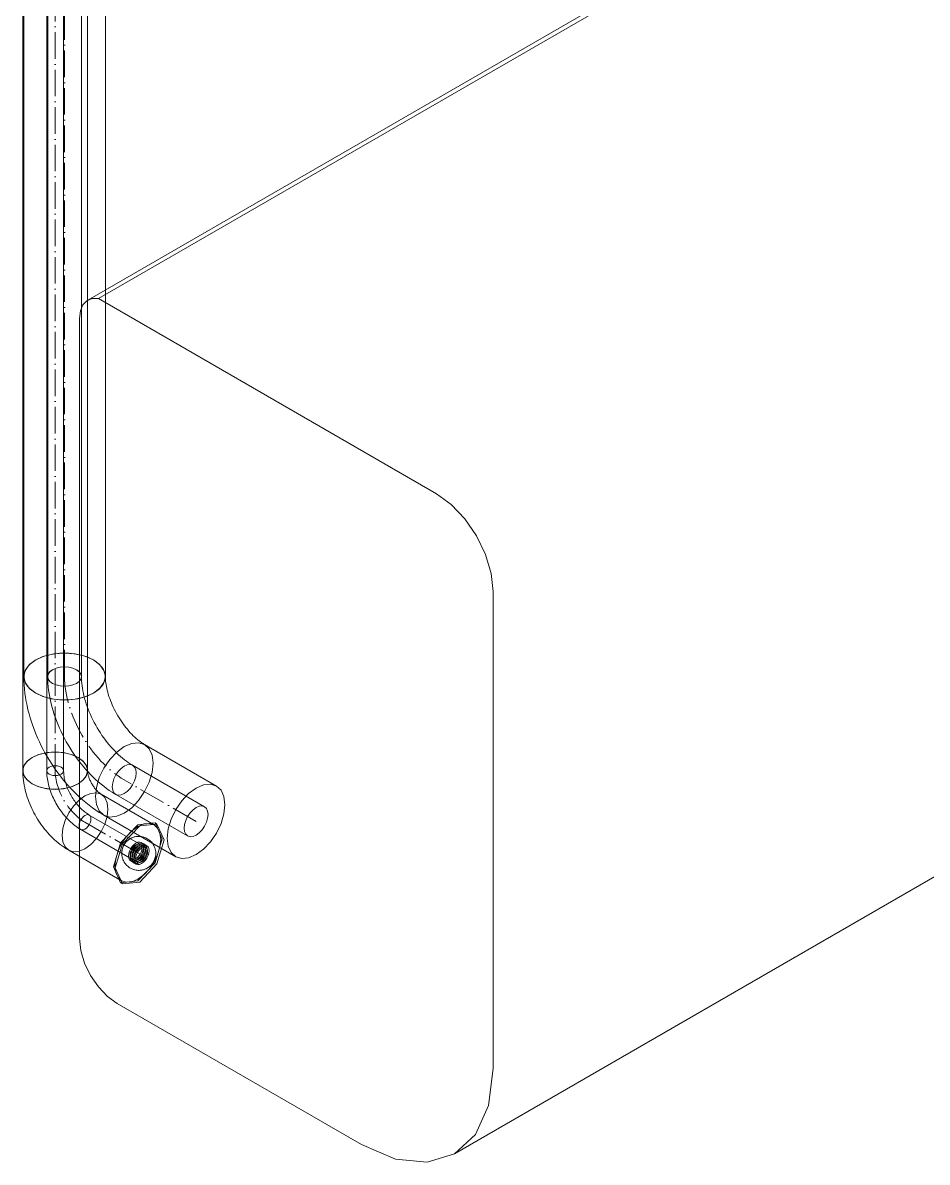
# Model space of a CAD drawing. Header units: millimetres. Extents: x -88595 to 880822, y -1054509 to -148035.
# Drawn here: x 433498.9 to 433839.1, y -308914.9 to -308486 of the extents above; entities that cross this region are included whole.
import ezdxf

# ---------------------------------------------------------------- set-up
doc = ezdxf.new("R2010")
doc.units = ezdxf.units.MM
doc.linetypes.add('$12$ADSK_Осевая', pattern=[14, 10, -2, 0, -2])
doc.linetypes.add('$13$ADSK_Осевая', pattern=[14, 10, -2, 0, -2])
for name, color, linetype, lineweight in [('Изоляция', 7, 'Continuous', 18), ('Оборудование', 7, 'Continuous', 18), ('Трубопровод', 7, 'Continuous', 18), ('Трубопроводы', 7, 'Continuous', 18)]:
    doc.layers.add(name, color=color, linetype=linetype, lineweight=lineweight)

# ---------------------------------------------------------------- blocks, each defined once
blk = doc.blocks.new('$0$ADSK_Настенный внутренний блок кондиционера1 - 1U50PHP1FRA-3259956-В_ОВ3_2')
at = {"layer": 'Оборудование'}
for p, q in [((-18116.9, 10906.68), (-18806.33, 10508.64)), ((-18112.94, 10907.28), (-18802.37, 10509.24)), ((-18668.37, 10187.34), (-17978.95, 10585.38)), ((-18675.09, 10435.75), (-18802.37, 10509.24)), ((-18809.44, 10501.77), (-18809.44, 10268.37)), ((-18653.88, 10219.38), (-18653.88, 10399.01)), ((-18795.3, 10243.88), (-18703.37, 10190.8))]:
    blk.add_line(p, q, dxfattribs=at)
for points in [[(-18802.37, 10509.24, 0), (-18804.7, 10509.24, 0), (-18806.68, 10508.42, 0), (-18808.18, 10506.83, 0), (-18809.12, 10504.57, 0), (-18809.44, 10501.77, 0)], [(-18653.88, 10399.01, 0), (-18654.6, 10405.77, 0), (-18656.72, 10412.9, 0), (-18660.09, 10419.92, 0), (-18664.48, 10426.35, 0), (-18669.6, 10431.75, 0), (-18675.09, 10435.75, 0)], [(-18809.44, 10268.37, 0), (-18808.96, 10263.87, 0), (-18807.55, 10259.11, 0), (-18805.3, 10254.43, 0), (-18802.37, 10250.15, 0), (-18798.96, 10246.55, 0), (-18795.3, 10243.88, 0)], [(-18703.37, 10190.8, 0), (-18690.56, 10185.35, 0), (-18678.63, 10184.17, 0), (-18668.37, 10187.34, 0), (-18660.51, 10194.63, 0), (-18655.56, 10205.56, 0), (-18653.88, 10219.38, 0)]]:
    blk.add_polyline3d(points, dxfattribs=at)
blk = doc.blocks.new('$0$ADSK_МедьПайка_Отвод-гнутая труба - Отвод _гнутая труба_-3260024-В_ОВ3_2')
at = {"layer": 'Трубопроводы', "color": 134, "true_color": 0x00a6a6}
for points in [[(-18810.61, 10364.37, 0), (-18809.6, 10365.13, 0), (-18808.96, 10366.01, 0), (-18808.75, 10366.96, 0), (-18808.96, 10367.91, 0), (-18809.6, 10368.8, 0), (-18810.61, 10369.55, 0), (-18811.92, 10370.14, 0), (-18813.45, 10370.5, 0), (-18815.1, 10370.63, 0), (-18816.74, 10370.5, 0), (-18818.27, 10370.14, 0), (-18819.59, 10369.55, 0)], [(-18819.59, 10369.55, 0), (-18820.6, 10368.8, 0), (-18821.23, 10367.91, 0), (-18821.45, 10366.96, 0), (-18821.23, 10366.01, 0), (-18820.6, 10365.13, 0), (-18819.59, 10364.37, 0), (-18818.27, 10363.79, 0), (-18816.74, 10363.42, 0), (-18815.1, 10363.3, 0), (-18813.45, 10363.42, 0), (-18811.92, 10363.79, 0), (-18810.61, 10364.37, 0)], [(-18821.45, 10366.96, 0), (-18821.43, 10365.7, 0), (-18821.36, 10364.43, 0), (-18821.26, 10363.14, 0), (-18821.11, 10361.85, 0), (-18820.92, 10360.55, 0), (-18820.69, 10359.25, 0), (-18820.43, 10357.94, 0), (-18820.12, 10356.63, 0), (-18819.78, 10355.32, 0), (-18819.4, 10354.01, 0), (-18818.99, 10352.7, 0), (-18818.54, 10351.39, 0), (-18818.05, 10350.08, 0), (-18817.54, 10348.79, 0), (-18816.98, 10347.5, 0), (-18816.4, 10346.22, 0), (-18815.79, 10344.95, 0), (-18815.14, 10343.69, 0), (-18814.46, 10342.44, 0), (-18813.76, 10341.21, 0), (-18813.03, 10340, 0), (-18812.27, 10338.81, 0), (-18811.48, 10337.63, 0), (-18810.67, 10336.48, 0), (-18809.84, 10335.35, 0), (-18808.98, 10334.25, 0), (-18808.1, 10333.17, 0), (-18807.19, 10332.12, 0), (-18806.27, 10331.1, 0), (-18805.33, 10330.1, 0), (-18804.37, 10329.14, 0), (-18803.39, 10328.22, 0), (-18802.39, 10327.32, 0), (-18801.38, 10326.46, 0), (-18800.36, 10325.64, 0), (-18799.32, 10324.86, 0), (-18798.26, 10324.11, 0), (-18797.19, 10323.41, 0), (-18796.11, 10322.75, 0), (-18795.82, 10322.58, 0)], [(-18808.75, 10366.96, 0), (-18808.73, 10366.13, 0), (-18808.69, 10365.27, 0), (-18808.62, 10364.39, 0), (-18808.51, 10363.48, 0), (-18808.38, 10362.55, 0), (-18808.21, 10361.61, 0), (-18808.02, 10360.64, 0), (-18807.79, 10359.67, 0), (-18807.53, 10358.68, 0), (-18807.25, 10357.68, 0), (-18806.93, 10356.68, 0), (-18806.58, 10355.67, 0), (-18806.2, 10354.65, 0), (-18805.8, 10353.64, 0), (-18805.37, 10352.63, 0), (-18804.91, 10351.62, 0), (-18804.42, 10350.61, 0), (-18803.91, 10349.62, 0), (-18803.37, 10348.63, 0), (-18802.82, 10347.66, 0), (-18802.24, 10346.7, 0), (-18801.63, 10345.75, 0), (-18801.01, 10344.82, 0), (-18800.37, 10343.91, 0), (-18799.72, 10343.03, 0), (-18799.04, 10342.16, 0), (-18798.36, 10341.32, 0), (-18797.66, 10340.51, 0), (-18796.95, 10339.72, 0), (-18796.23, 10338.97, 0), (-18795.51, 10338.24, 0), (-18794.78, 10337.55, 0), (-18794.04, 10336.89, 0), (-18793.3, 10336.26, 0), (-18792.57, 10335.67, 0), (-18791.83, 10335.12, 0), (-18791.1, 10334.6, 0), (-18790.38, 10334.13, 0), (-18789.66, 10333.69, 0), (-18789.47, 10333.58, 0)], [(-18792.65, 10333.26, 0), (-18793.81, 10332.41, 0), (-18794.89, 10331.27, 0), (-18795.82, 10329.91, 0), (-18796.54, 10328.42, 0), (-18796.98, 10326.91, 0), (-18797.14, 10325.48, 0), (-18796.98, 10324.23, 0), (-18796.54, 10323.24, 0), (-18795.82, 10322.58, 0), (-18794.89, 10322.29, 0), (-18793.81, 10322.4, 0), (-18792.65, 10322.89, 0)], [(-18792.65, 10322.89, 0), (-18791.48, 10323.74, 0), (-18790.4, 10324.88, 0), (-18789.47, 10326.24, 0), (-18788.76, 10327.73, 0), (-18788.31, 10329.24, 0), (-18788.16, 10330.67, 0), (-18788.31, 10331.92, 0), (-18788.76, 10332.91, 0), (-18789.47, 10333.58, 0), (-18790.4, 10333.86, 0), (-18791.48, 10333.76, 0), (-18792.65, 10333.26, 0)]]:
    blk.add_polyline3d(points, dxfattribs=at)
blk = doc.blocks.new('$0$ADSK_МедьПайка_Отвод-гнутая труба - Отвод _гнутая труба_-94627-В_ОВ3_2')
at = {"layer": 'Трубопроводы', "color": 190, "true_color": 0x8000ff}
for points in [[(-18820.88, 10332.84, 0), (-18821.38, 10332.46, 0), (-18821.7, 10332.02, 0), (-18821.81, 10331.55, 0), (-18821.7, 10331.07, 0), (-18821.38, 10330.63, 0), (-18820.88, 10330.25, 0), (-18820.22, 10329.96, 0), (-18819.45, 10329.78, 0), (-18818.63, 10329.71, 0), (-18817.81, 10329.78, 0), (-18817.05, 10329.96, 0), (-18816.39, 10330.25, 0)], [(-18821.81, 10331.55, 0), (-18821.8, 10330.92, 0), (-18821.76, 10330.28, 0), (-18821.71, 10329.64, 0), (-18821.64, 10328.99, 0), (-18821.54, 10328.34, 0), (-18821.43, 10327.69, 0), (-18821.3, 10327.04, 0), (-18821.15, 10326.38, 0), (-18820.97, 10325.73, 0), (-18820.79, 10325.07, 0), (-18820.58, 10324.41, 0), (-18820.35, 10323.76, 0), (-18820.11, 10323.11, 0), (-18819.85, 10322.46, 0), (-18819.58, 10321.81, 0), (-18819.28, 10321.17, 0), (-18818.98, 10320.54, 0), (-18818.65, 10319.91, 0), (-18818.32, 10319.29, 0), (-18817.96, 10318.67, 0), (-18817.6, 10318.07, 0), (-18817.22, 10317.47, 0), (-18816.83, 10316.88, 0), (-18816.42, 10316.31, 0), (-18816, 10315.74, 0), (-18815.57, 10315.19, 0), (-18815.13, 10314.65, 0), (-18814.68, 10314.13, 0), (-18814.22, 10313.61, 0), (-18813.75, 10313.12, 0), (-18813.27, 10312.64, 0), (-18812.78, 10312.17, 0), (-18812.28, 10311.73, 0), (-18811.78, 10311.3, 0), (-18811.26, 10310.89, 0), (-18810.74, 10310.49, 0), (-18810.21, 10310.12, 0), (-18809.68, 10309.77, 0), (-18809.14, 10309.44, 0), (-18808.99, 10309.35, 0)], [(-18816.39, 10330.25, 0), (-18815.88, 10330.63, 0), (-18815.57, 10331.07, 0), (-18815.46, 10331.55, 0), (-18815.57, 10332.02, 0), (-18815.88, 10332.46, 0), (-18816.39, 10332.84, 0), (-18817.05, 10333.13, 0), (-18817.81, 10333.32, 0), (-18818.63, 10333.38, 0), (-18819.45, 10333.32, 0), (-18820.22, 10333.13, 0), (-18820.88, 10332.84, 0)], [(-18815.46, 10331.55, 0), (-18815.45, 10331.13, 0), (-18815.43, 10330.7, 0), (-18815.39, 10330.26, 0), (-18815.34, 10329.81, 0), (-18815.27, 10329.34, 0), (-18815.19, 10328.87, 0), (-18815.09, 10328.39, 0), (-18814.98, 10327.9, 0), (-18814.85, 10327.41, 0), (-18814.71, 10326.91, 0), (-18814.55, 10326.4, 0), (-18814.37, 10325.9, 0), (-18814.19, 10325.39, 0), (-18813.98, 10324.88, 0), (-18813.77, 10324.38, 0), (-18813.54, 10323.87, 0), (-18813.29, 10323.37, 0), (-18813.04, 10322.87, 0), (-18812.77, 10322.38, 0), (-18812.49, 10321.89, 0), (-18812.2, 10321.41, 0), (-18811.9, 10320.94, 0), (-18811.59, 10320.48, 0), (-18811.27, 10320.02, 0), (-18810.94, 10319.58, 0), (-18810.61, 10319.15, 0), (-18810.26, 10318.73, 0), (-18809.91, 10318.32, 0), (-18809.56, 10317.93, 0), (-18809.2, 10317.55, 0), (-18808.84, 10317.19, 0), (-18808.47, 10316.84, 0), (-18808.1, 10316.51, 0), (-18807.74, 10316.2, 0), (-18807.37, 10315.9, 0), (-18807, 10315.63, 0), (-18806.64, 10315.37, 0), (-18806.27, 10315.13, 0), (-18805.92, 10314.91, 0), (-18805.82, 10314.85, 0)], [(-18807.41, 10314.7, 0), (-18807.99, 10314.27, 0), (-18808.53, 10313.7, 0), (-18808.99, 10313.02, 0), (-18809.35, 10312.28, 0), (-18809.58, 10311.52, 0), (-18809.65, 10310.81, 0), (-18809.58, 10310.18, 0), (-18809.35, 10309.69, 0), (-18808.99, 10309.35, 0), (-18808.53, 10309.21, 0), (-18807.99, 10309.26, 0), (-18807.41, 10309.51, 0)], [(-18807.41, 10309.51, 0), (-18806.83, 10309.94, 0), (-18806.28, 10310.51, 0), (-18805.82, 10311.19, 0), (-18805.46, 10311.93, 0), (-18805.24, 10312.69, 0), (-18805.16, 10313.4, 0), (-18805.24, 10314.03, 0), (-18805.46, 10314.52, 0), (-18805.82, 10314.85, 0), (-18806.28, 10315, 0), (-18806.83, 10314.94, 0), (-18807.41, 10314.7, 0)]]:
    blk.add_polyline3d(points, dxfattribs=at)
blk = doc.blocks.new('$0$ADSK_МедьПайка_Муфта редукционная - Муфта редукционная медная под пайку-3259995-В_ОВ3_2')
at = {"layer": 'Трубопроводы', "color": 190, "true_color": 0x8000ff}
for p, q in [((-18785.93, 10303.37), (-18786.64, 10303.78)), ((-18785.53, 10304.06), (-18786.24, 10304.47)), ((-18784.85, 10303.7), (-18785.57, 10304.08)), ((-18784.51, 10302.58), (-18785.21, 10302.99)), ((-18784.11, 10303.27), (-18784.81, 10303.68)), ((-18790.21, 10297.59), (-18789.51, 10297.18)), ((-18789.81, 10298.28), (-18789.11, 10297.87)), ((-18789.54, 10297.2), (-18788.85, 10296.77)), ((-18788.81, 10296.75), (-18788.11, 10296.34)), ((-18788.41, 10297.44), (-18787.71, 10297.03)), ((-18786.81, 10300.21), (-18787.52, 10300.62))]:
    blk.add_line(p, q, dxfattribs=at)
for points in [[(-18780.77, 10300.42, 0), (-18780.77, 10300.64, 0), (-18780.78, 10300.88, 0), (-18780.81, 10301.12, 0), (-18780.84, 10301.38, 0), (-18780.89, 10301.65, 0), (-18780.95, 10301.92, 0), (-18781.02, 10302.21, 0), (-18781.11, 10302.5, 0), (-18781.23, 10302.8, 0), (-18781.36, 10303.11, 0), (-18781.52, 10303.43, 0), (-18781.7, 10303.75, 0), (-18781.91, 10304.07, 0), (-18782.15, 10304.39, 0), (-18782.41, 10304.7, 0), (-18782.7, 10305, 0), (-18783.02, 10305.29, 0), (-18783.36, 10305.56, 0), (-18783.73, 10305.81, 0), (-18784.11, 10306.04, 0), (-18784.5, 10306.24, 0), (-18784.91, 10306.41, 0), (-18785.32, 10306.54, 0), (-18785.73, 10306.65, 0), (-18786.13, 10306.73, 0), (-18786.53, 10306.79, 0), (-18786.91, 10306.81, 0), (-18787.28, 10306.82, 0), (-18787.64, 10306.8, 0), (-18787.98, 10306.77, 0), (-18788.31, 10306.72, 0), (-18788.61, 10306.65, 0), (-18788.9, 10306.58, 0), (-18789.17, 10306.5, 0), (-18789.43, 10306.4, 0), (-18789.67, 10306.31, 0), (-18789.9, 10306.21, 0), (-18790.11, 10306.1, 0), (-18790.31, 10305.99, 0), (-18790.5, 10305.88, 0), (-18790.68, 10305.77, 0), (-18790.85, 10305.65, 0), (-18791.01, 10305.54, 0), (-18791.16, 10305.42, 0), (-18791.3, 10305.3, 0), (-18791.44, 10305.18, 0), (-18791.57, 10305.07, 0), (-18791.69, 10304.95, 0), (-18791.8, 10304.83, 0), (-18791.91, 10304.71, 0), (-18792.02, 10304.59, 0), (-18792.12, 10304.47, 0), (-18792.22, 10304.35, 0), (-18792.31, 10304.23, 0), (-18792.4, 10304.11, 0), (-18792.48, 10303.98, 0), (-18792.56, 10303.86, 0), (-18792.64, 10303.73, 0), (-18792.72, 10303.61, 0), (-18792.79, 10303.48, 0), (-18792.86, 10303.35, 0), (-18792.92, 10303.21, 0), (-18792.99, 10303.08, 0), (-18793.05, 10302.94, 0), (-18793.11, 10302.8, 0), (-18793.16, 10302.65, 0), (-18793.22, 10302.51, 0), (-18793.27, 10302.35, 0), (-18793.31, 10302.2, 0), (-18793.36, 10302.04, 0), (-18793.4, 10301.87, 0), (-18793.44, 10301.7, 0), (-18793.47, 10301.52, 0), (-18793.5, 10301.34, 0), (-18793.52, 10301.15, 0), (-18793.54, 10300.95, 0), (-18793.56, 10300.75, 0), (-18793.57, 10300.54, 0), (-18793.57, 10300.42, 0)], [(-18791.04, 10299.41, 0), (-18790.94, 10300.3, 0), (-18790.66, 10301.25, 0), (-18790.21, 10302.18, 0), (-18789.63, 10303.03, 0), (-18788.95, 10303.75, 0), (-18788.23, 10304.28, 0), (-18787.5, 10304.59, 0), (-18786.82, 10304.65, 0), (-18786.24, 10304.47, 0), (-18785.79, 10304.06, 0), (-18785.51, 10303.44, 0), (-18785.42, 10302.65, 0)], [(-18785.42, 10302.65, 0), (-18785.51, 10301.76, 0), (-18785.79, 10300.81, 0), (-18786.24, 10299.88, 0), (-18786.82, 10299.03, 0), (-18787.5, 10298.32, 0), (-18788.23, 10297.78, 0), (-18788.95, 10297.48, 0), (-18789.63, 10297.41, 0), (-18790.21, 10297.59, 0), (-18790.66, 10298, 0), (-18790.94, 10298.62, 0), (-18791.04, 10299.41, 0)], [(-18785.98, 10302.33, 0), (-18786.06, 10302.95, 0), (-18786.28, 10303.45, 0), (-18786.64, 10303.78, 0), (-18787.1, 10303.92, 0), (-18787.65, 10303.87, 0), (-18788.23, 10303.62, 0), (-18788.81, 10303.2, 0), (-18789.35, 10302.63, 0), (-18789.81, 10301.95, 0), (-18790.17, 10301.2, 0), (-18790.4, 10300.45, 0), (-18790.47, 10299.73, 0)], [(-18790.47, 10299.73, 0), (-18790.4, 10299.11, 0), (-18790.17, 10298.61, 0), (-18789.81, 10298.28, 0), (-18789.35, 10298.14, 0), (-18788.81, 10298.19, 0), (-18788.23, 10298.44, 0), (-18787.65, 10298.86, 0), (-18787.1, 10299.43, 0), (-18786.64, 10300.11, 0), (-18786.28, 10300.86, 0), (-18786.06, 10301.61, 0), (-18785.98, 10302.33, 0)], [(-18790.33, 10299, 0), (-18790.23, 10299.89, 0), (-18789.95, 10300.84, 0), (-18789.51, 10301.77, 0), (-18788.93, 10302.62, 0), (-18788.25, 10303.34, 0), (-18787.52, 10303.87, 0), (-18786.79, 10304.18, 0), (-18786.11, 10304.24, 0), (-18785.53, 10304.06, 0), (-18785.09, 10303.65, 0), (-18784.8, 10303.03, 0), (-18784.71, 10302.25, 0)], [(-18784.71, 10302.25, 0), (-18784.8, 10303.03, 0), (-18785.09, 10303.65, 0), (-18785.53, 10304.06, 0), (-18786.11, 10304.24, 0), (-18786.79, 10304.18, 0), (-18787.52, 10303.87, 0), (-18788.25, 10303.34, 0), (-18788.93, 10302.62, 0), (-18789.51, 10301.77, 0), (-18789.95, 10300.84, 0), (-18790.23, 10299.89, 0), (-18790.33, 10299, 0)], [(-18784.71, 10302.25, 0), (-18784.8, 10301.35, 0), (-18785.09, 10300.4, 0), (-18785.53, 10299.47, 0), (-18786.11, 10298.62, 0), (-18786.79, 10297.91, 0), (-18787.52, 10297.38, 0), (-18788.25, 10297.07, 0), (-18788.93, 10297, 0), (-18789.51, 10297.18, 0), (-18789.95, 10297.59, 0), (-18790.23, 10298.21, 0), (-18790.33, 10299, 0)], [(-18790.33, 10299, 0), (-18790.23, 10298.21, 0), (-18789.95, 10297.59, 0), (-18789.51, 10297.18, 0), (-18788.93, 10297, 0), (-18788.25, 10297.07, 0), (-18787.52, 10297.38, 0), (-18786.79, 10297.91, 0), (-18786.11, 10298.62, 0), (-18785.53, 10299.47, 0), (-18785.09, 10300.4, 0), (-18784.8, 10301.35, 0), (-18784.71, 10302.25, 0)], [(-18789.77, 10299.33, 0), (-18789.69, 10300.04, 0), (-18789.46, 10300.8, 0), (-18789.11, 10301.54, 0), (-18788.64, 10302.22, 0), (-18788.1, 10302.79, 0), (-18787.52, 10303.21, 0), (-18786.94, 10303.46, 0), (-18786.4, 10303.52, 0), (-18785.93, 10303.37, 0), (-18785.58, 10303.04, 0), (-18785.35, 10302.55, 0), (-18785.27, 10301.92, 0)], [(-18785.27, 10301.92, 0), (-18785.35, 10301.2, 0), (-18785.58, 10300.45, 0), (-18785.93, 10299.71, 0), (-18786.4, 10299.03, 0), (-18786.94, 10298.45, 0), (-18787.52, 10298.03, 0), (-18788.1, 10297.78, 0), (-18788.64, 10297.73, 0), (-18789.11, 10297.87, 0), (-18789.46, 10298.2, 0), (-18789.69, 10298.7, 0), (-18789.77, 10299.33, 0)], [(-18783.98, 10301.85, 0), (-18784.08, 10302.64, 0), (-18784.36, 10303.26, 0), (-18784.81, 10303.68, 0), (-18785.4, 10303.86, 0), (-18786.08, 10303.79, 0), (-18786.81, 10303.48, 0), (-18787.54, 10302.95, 0), (-18788.23, 10302.23, 0), (-18788.81, 10301.37, 0), (-18789.26, 10300.43, 0), (-18789.54, 10299.48, 0), (-18789.64, 10298.58, 0)], [(-18789.64, 10298.58, 0), (-18789.54, 10299.48, 0), (-18789.26, 10300.43, 0), (-18788.81, 10301.37, 0), (-18788.23, 10302.23, 0), (-18787.54, 10302.95, 0), (-18786.81, 10303.48, 0), (-18786.08, 10303.79, 0), (-18785.4, 10303.86, 0), (-18784.81, 10303.68, 0), (-18784.36, 10303.26, 0), (-18784.08, 10302.64, 0), (-18783.98, 10301.85, 0)], [(-18789.64, 10298.58, 0), (-18789.54, 10297.79, 0), (-18789.26, 10297.17, 0), (-18788.81, 10296.75, 0), (-18788.23, 10296.57, 0), (-18787.54, 10296.64, 0), (-18786.81, 10296.95, 0), (-18786.08, 10297.48, 0), (-18785.4, 10298.2, 0), (-18784.81, 10299.06, 0), (-18784.36, 10300, 0), (-18784.08, 10300.95, 0), (-18783.98, 10301.85, 0)], [(-18783.98, 10301.85, 0), (-18784.08, 10300.95, 0), (-18784.36, 10300, 0), (-18784.81, 10299.06, 0), (-18785.4, 10298.2, 0), (-18786.08, 10297.48, 0), (-18786.81, 10296.95, 0), (-18787.54, 10296.64, 0), (-18788.23, 10296.57, 0), (-18788.81, 10296.75, 0), (-18789.26, 10297.17, 0), (-18789.54, 10297.79, 0), (-18789.64, 10298.58, 0)], [(-18784.55, 10301.52, 0), (-18784.63, 10302.15, 0), (-18784.85, 10302.65, 0), (-18785.21, 10302.99, 0), (-18785.68, 10303.13, 0), (-18786.23, 10303.08, 0), (-18786.81, 10302.83, 0), (-18787.4, 10302.4, 0), (-18787.94, 10301.82, 0), (-18788.41, 10301.14, 0), (-18788.77, 10300.39, 0), (-18789, 10299.63, 0), (-18789.08, 10298.91, 0)], [(-18789.08, 10298.91, 0), (-18789, 10298.28, 0), (-18788.77, 10297.78, 0), (-18788.41, 10297.44, 0), (-18787.94, 10297.3, 0), (-18787.4, 10297.35, 0), (-18786.81, 10297.6, 0), (-18786.23, 10298.03, 0), (-18785.68, 10298.6, 0), (-18785.21, 10299.29, 0), (-18784.85, 10300.04, 0), (-18784.63, 10300.8, 0), (-18784.55, 10301.52, 0)], [(-18783.28, 10301.44, 0), (-18783.37, 10302.23, 0), (-18783.66, 10302.85, 0), (-18784.11, 10303.27, 0), (-18784.69, 10303.45, 0), (-18785.37, 10303.38, 0), (-18786.11, 10303.07, 0), (-18786.84, 10302.54, 0), (-18787.52, 10301.82, 0), (-18788.11, 10300.96, 0), (-18788.56, 10300.02, 0), (-18788.84, 10299.07, 0), (-18788.93, 10298.17, 0)], [(-18788.93, 10298.17, 0), (-18788.84, 10297.38, 0), (-18788.56, 10296.76, 0), (-18788.11, 10296.34, 0), (-18787.52, 10296.16, 0), (-18786.84, 10296.23, 0), (-18786.11, 10296.54, 0), (-18785.37, 10297.07, 0), (-18784.69, 10297.79, 0), (-18784.11, 10298.65, 0), (-18783.66, 10299.59, 0), (-18783.37, 10300.54, 0), (-18783.28, 10301.44, 0)], [(-18788.37, 10298.5, 0), (-18788.29, 10299.22, 0), (-18788.07, 10299.98, 0), (-18787.71, 10300.73, 0), (-18787.24, 10301.42, 0), (-18786.69, 10301.99, 0), (-18786.11, 10302.42, 0), (-18785.52, 10302.67, 0), (-18784.97, 10302.72, 0), (-18784.51, 10302.58, 0), (-18784.15, 10302.24, 0), (-18783.92, 10301.74, 0), (-18783.84, 10301.11, 0)], [(-18783.84, 10301.11, 0), (-18783.92, 10300.39, 0), (-18784.15, 10299.63, 0), (-18784.51, 10298.88, 0), (-18784.97, 10298.2, 0), (-18785.52, 10297.62, 0), (-18786.11, 10297.19, 0), (-18786.69, 10296.94, 0), (-18787.24, 10296.89, 0), (-18787.71, 10297.03, 0), (-18788.07, 10297.37, 0), (-18788.29, 10297.87, 0), (-18788.37, 10298.5, 0)], [(-18793.57, 10300.42, 0), (-18793.56, 10300.19, 0), (-18793.55, 10299.96, 0), (-18793.53, 10299.71, 0), (-18793.49, 10299.46, 0), (-18793.45, 10299.19, 0), (-18793.39, 10298.92, 0), (-18793.31, 10298.63, 0), (-18793.22, 10298.34, 0), (-18793.11, 10298.03, 0), (-18792.97, 10297.72, 0), (-18792.81, 10297.41, 0), (-18792.63, 10297.09, 0), (-18792.42, 10296.77, 0), (-18792.19, 10296.45, 0), (-18791.92, 10296.14, 0), (-18791.63, 10295.83, 0), (-18791.31, 10295.54, 0), (-18790.97, 10295.27, 0), (-18790.61, 10295.02, 0), (-18790.23, 10294.8, 0), (-18789.83, 10294.6, 0), (-18789.43, 10294.43, 0), (-18789.02, 10294.29, 0), (-18788.61, 10294.18, 0), (-18788.2, 10294.1, 0), (-18787.81, 10294.05, 0), (-18787.42, 10294.02, 0), (-18787.05, 10294.02, 0), (-18786.69, 10294.04, 0), (-18786.35, 10294.07, 0), (-18786.03, 10294.12, 0), (-18785.72, 10294.18, 0), (-18785.43, 10294.26, 0), (-18785.16, 10294.34, 0), (-18784.9, 10294.43, 0), (-18784.66, 10294.53, 0), (-18784.43, 10294.63, 0), (-18784.22, 10294.74, 0), (-18784.02, 10294.85, 0), (-18783.83, 10294.96, 0), (-18783.65, 10295.07, 0), (-18783.48, 10295.18, 0), (-18783.32, 10295.3, 0), (-18783.17, 10295.42, 0), (-18783.03, 10295.53, 0), (-18782.9, 10295.65, 0), (-18782.77, 10295.77, 0), (-18782.65, 10295.89, 0), (-18782.53, 10296.01, 0), (-18782.42, 10296.13, 0), (-18782.31, 10296.24, 0), (-18782.21, 10296.37, 0), (-18782.12, 10296.49, 0), (-18782.02, 10296.61, 0), (-18781.94, 10296.73, 0), (-18781.85, 10296.85, 0), (-18781.77, 10296.98, 0), (-18781.69, 10297.1, 0), (-18781.62, 10297.23, 0), (-18781.54, 10297.36, 0), (-18781.48, 10297.49, 0), (-18781.41, 10297.62, 0), (-18781.34, 10297.76, 0), (-18781.28, 10297.9, 0), (-18781.23, 10298.04, 0), (-18781.17, 10298.18, 0), (-18781.12, 10298.33, 0), (-18781.07, 10298.48, 0), (-18781.02, 10298.64, 0), (-18780.97, 10298.8, 0), (-18780.93, 10298.96, 0), (-18780.9, 10299.14, 0), (-18780.86, 10299.31, 0), (-18780.83, 10299.5, 0), (-18780.81, 10299.69, 0), (-18780.79, 10299.88, 0), (-18780.77, 10300.09, 0), (-18780.77, 10300.3, 0), (-18780.77, 10300.42, 0)]]:
    blk.add_polyline3d(points, dxfattribs=at)

msp = doc.modelspace()

# ---------------------------------------------------------------- linework, layer by layer
at = {"layer": 'Изоляция', "color": 134, "true_color": 0x00a6a6}
for p, q in [((433499.21, -308247.48), (433499.21, -308732.07)), ((433529.91, -308732.07), (433529.91, -308247.48)), ((433571.73, -308773.28), (433544.69, -308757.66)), ((433529.34, -308784.25), (433556.38, -308799.87))]:
    msp.add_line(p, q, dxfattribs=at)
at = {"layer": 'Изоляция', "color": 190, "true_color": 0x8000ff}
for p, q in [((433498.85, -308256.97), (433498.85, -308767.49)), ((433523.2, -308767.49), (433523.2, -308256.97)), ((433548.23, -308787.87), (433528.34, -308776.39)), ((433549.33, -308787.58), (433548.63, -308787.17)), ((433516.16, -308797.47), (433536.05, -308808.95)), ((433535.65, -308809.65), (433536.36, -308810.06))]:
    msp.add_line(p, q, dxfattribs=at)
at = {"layer": 'Изоляция', "color": 134, "true_color": 0x00a6a6}
for points in [[(433503.71, -308725.8, 0), (433506.89, -308724.4, 0), (433510.59, -308723.51, 0), (433514.56, -308723.21, 0), (433518.53, -308723.51, 0), (433522.24, -308724.4, 0), (433525.42, -308725.8, 0)], [(433525.42, -308725.8, 0), (433522.73, -308724.57, 0), (433519.63, -308723.71, 0), (433516.28, -308723.26, 0), (433512.84, -308723.26, 0), (433509.49, -308723.71, 0), (433506.39, -308724.57, 0), (433503.71, -308725.8, 0)], [(433503.71, -308738.34, 0), (433501.27, -308736.5, 0), (433499.73, -308734.36, 0), (433499.21, -308732.07, 0), (433499.73, -308729.78, 0), (433501.27, -308727.64, 0), (433503.71, -308725.8, 0)], [(433503.71, -308725.8, 0), (433501.56, -308727.36, 0), (433500.07, -308729.15, 0), (433499.31, -308731.08, 0), (433499.31, -308733.06, 0), (433500.07, -308735, 0), (433501.57, -308736.79, 0), (433503.71, -308738.34, 0)], [(433525.42, -308725.8, 0), (433527.86, -308727.64, 0), (433529.39, -308729.78, 0), (433529.91, -308732.07, 0), (433529.39, -308734.36, 0), (433527.86, -308736.5, 0), (433525.42, -308738.34, 0)], [(433525.42, -308738.34, 0), (433527.56, -308736.78, 0), (433529.05, -308735, 0), (433529.82, -308733.06, 0), (433529.82, -308731.08, 0), (433529.05, -308729.14, 0), (433527.56, -308727.35, 0), (433525.42, -308725.8, 0)], [(433499.21, -308732.07, 0), (433499.24, -308733.64, 0), (433499.32, -308735.21, 0), (433499.45, -308736.77, 0), (433499.63, -308738.33, 0), (433499.85, -308739.9, 0), (433500.12, -308741.45, 0), (433500.44, -308743.01, 0), (433500.8, -308744.55, 0), (433501.2, -308746.09, 0), (433501.64, -308747.63, 0), (433502.12, -308749.16, 0), (433502.65, -308750.68, 0), (433503.21, -308752.19, 0), (433503.81, -308753.68, 0), (433504.44, -308755.17, 0), (433505.11, -308756.65, 0), (433505.82, -308758.1, 0), (433506.56, -308759.55, 0), (433507.33, -308760.98, 0), (433508.14, -308762.39, 0), (433508.98, -308763.78, 0), (433509.85, -308765.14, 0), (433510.76, -308766.49, 0), (433511.69, -308767.82, 0), (433512.65, -308769.12, 0), (433513.64, -308770.39, 0), (433514.66, -308771.64, 0), (433515.71, -308772.86, 0), (433516.78, -308774.05, 0), (433517.88, -308775.21, 0), (433519.01, -308776.34, 0), (433520.16, -308777.43, 0), (433521.34, -308778.49, 0), (433522.55, -308779.51, 0), (433523.78, -308780.5, 0), (433525.04, -308781.45, 0), (433526.32, -308782.35, 0), (433527.63, -308783.22, 0), (433528.97, -308784.04, 0), (433529.34, -308784.25, 0)], [(433529.91, -308732.07, 0), (433529.92, -308732.6, 0), (433529.95, -308733.16, 0), (433530, -308733.76, 0), (433530.07, -308734.4, 0), (433530.17, -308735.06, 0), (433530.29, -308735.76, 0), (433530.43, -308736.47, 0), (433530.61, -308737.21, 0), (433530.8, -308737.97, 0), (433531.03, -308738.75, 0), (433531.28, -308739.54, 0), (433531.55, -308740.34, 0), (433531.85, -308741.14, 0), (433532.18, -308741.96, 0), (433532.53, -308742.77, 0), (433532.9, -308743.59, 0), (433533.29, -308744.4, 0), (433533.71, -308745.21, 0), (433534.14, -308746.02, 0), (433534.6, -308746.81, 0), (433535.07, -308747.59, 0), (433535.56, -308748.36, 0), (433536.07, -308749.12, 0), (433536.58, -308749.85, 0), (433537.11, -308750.57, 0), (433537.65, -308751.26, 0), (433538.2, -308751.93, 0), (433538.75, -308752.58, 0), (433539.31, -308753.2, 0), (433539.87, -308753.79, 0), (433540.43, -308754.34, 0), (433540.99, -308754.87, 0), (433541.54, -308755.37, 0), (433542.08, -308755.83, 0), (433542.61, -308756.25, 0), (433543.13, -308756.64, 0), (433543.63, -308757, 0), (433544.11, -308757.31, 0), (433544.57, -308757.59, 0), (433544.69, -308757.66, 0)], [(433525.42, -308738.34, 0), (433522.24, -308739.75, 0), (433518.53, -308740.63, 0), (433514.56, -308740.93, 0), (433510.59, -308740.63, 0), (433506.89, -308739.75, 0), (433503.71, -308738.34, 0)], [(433503.71, -308738.34, 0), (433506.4, -308739.58, 0), (433509.49, -308740.44, 0), (433512.85, -308740.88, 0), (433516.28, -308740.88, 0), (433519.63, -308740.44, 0), (433522.73, -308739.57, 0), (433525.42, -308738.34, 0)], [(433526.16, -308777.22, 0), (433526.53, -308773.77, 0), (433527.61, -308770.12, 0), (433529.34, -308766.53, 0), (433531.59, -308763.24, 0), (433534.2, -308760.47, 0), (433537.01, -308758.42, 0)], [(433537.01, -308758.42, 0), (433534.2, -308760.47, 0), (433531.59, -308763.24, 0), (433529.34, -308766.53, 0), (433527.61, -308770.12, 0), (433526.53, -308773.77, 0), (433526.16, -308777.22, 0)], [(433537.01, -308758.42, 0), (433539.82, -308757.23, 0), (433542.44, -308756.97, 0), (433544.69, -308757.66, 0), (433546.41, -308759.26, 0), (433547.5, -308761.66, 0), (433547.87, -308764.69, 0)], [(433547.87, -308764.69, 0), (433547.5, -308761.66, 0), (433546.41, -308759.26, 0), (433544.69, -308757.66, 0), (433542.44, -308756.97, 0), (433539.82, -308757.23, 0), (433537.01, -308758.42, 0)], [(433547.87, -308764.69, 0), (433547.5, -308768.15, 0), (433546.41, -308771.8, 0), (433544.69, -308775.39, 0), (433542.44, -308778.68, 0), (433539.82, -308781.44, 0), (433537.01, -308783.49, 0)], [(433537.01, -308783.49, 0), (433539.82, -308781.44, 0), (433542.44, -308778.68, 0), (433544.69, -308775.39, 0), (433546.41, -308771.8, 0), (433547.5, -308768.15, 0), (433547.87, -308764.69, 0)], [(433564.06, -308774.04, 0), (433561.25, -308776.09, 0), (433558.63, -308778.85, 0), (433556.38, -308782.14, 0), (433554.66, -308785.73, 0), (433553.58, -308789.38, 0), (433553.21, -308792.84, 0)], [(433574.91, -308780.31, 0), (433574.54, -308777.27, 0), (433573.46, -308774.88, 0), (433571.73, -308773.28, 0), (433569.49, -308772.58, 0), (433566.87, -308772.84, 0), (433564.06, -308774.04, 0)], [(433537.01, -308783.49, 0), (433534.2, -308784.68, 0), (433531.59, -308784.94, 0), (433529.34, -308784.25, 0), (433527.61, -308782.65, 0), (433526.53, -308780.25, 0), (433526.16, -308777.22, 0)], [(433526.16, -308777.22, 0), (433526.53, -308780.25, 0), (433527.61, -308782.65, 0), (433529.34, -308784.25, 0), (433531.59, -308784.94, 0), (433534.2, -308784.68, 0), (433537.01, -308783.49, 0)], [(433564.06, -308799.1, 0), (433566.87, -308797.06, 0), (433569.49, -308794.29, 0), (433571.73, -308791, 0), (433573.46, -308787.41, 0), (433574.54, -308783.76, 0), (433574.91, -308780.31, 0)], [(433553.21, -308792.84, 0), (433553.58, -308795.87, 0), (433554.66, -308798.27, 0), (433556.38, -308799.87, 0), (433558.63, -308800.56, 0), (433561.25, -308800.3, 0), (433564.06, -308799.1, 0)]]:
    msp.add_polyline3d(points, dxfattribs=at)
at = {"layer": 'Изоляция', "color": 190, "true_color": 0x8000ff}
for points in [[(433502.42, -308772.46, 0), (433500.48, -308771, 0), (433499.27, -308769.31, 0), (433498.85, -308767.49, 0), (433499.27, -308765.67, 0), (433500.48, -308763.97, 0), (433502.42, -308762.52, 0)], [(433502.42, -308762.52, 0), (433500.72, -308763.75, 0), (433499.53, -308765.17, 0), (433498.93, -308766.7, 0), (433498.93, -308768.27, 0), (433499.54, -308769.81, 0), (433500.72, -308771.23, 0), (433502.42, -308772.46, 0)], [(433502.42, -308762.52, 0), (433504.94, -308761.4, 0), (433507.88, -308760.7, 0), (433511.03, -308760.46, 0), (433514.18, -308760.7, 0), (433517.11, -308761.4, 0), (433519.64, -308762.52, 0)], [(433519.64, -308762.52, 0), (433517.5, -308761.53, 0), (433515.05, -308760.85, 0), (433512.39, -308760.5, 0), (433509.66, -308760.5, 0), (433507, -308760.85, 0), (433504.55, -308761.53, 0), (433502.42, -308762.52, 0)], [(433519.64, -308762.52, 0), (433521.57, -308763.97, 0), (433522.79, -308765.67, 0), (433523.2, -308767.49, 0), (433522.79, -308769.31, 0), (433521.57, -308771, 0), (433519.64, -308772.46, 0)], [(433519.64, -308772.46, 0), (433521.34, -308771.23, 0), (433522.52, -308769.81, 0), (433523.13, -308768.27, 0), (433523.12, -308766.7, 0), (433522.52, -308765.16, 0), (433521.33, -308763.75, 0), (433519.64, -308762.52, 0)], [(433498.85, -308767.49, 0), (433498.87, -308768.42, 0), (433498.91, -308769.35, 0), (433498.99, -308770.28, 0), (433499.1, -308771.2, 0), (433499.23, -308772.11, 0), (433499.38, -308773.01, 0), (433499.57, -308773.91, 0), (433499.77, -308774.8, 0), (433500, -308775.69, 0), (433500.26, -308776.57, 0), (433500.53, -308777.44, 0), (433500.83, -308778.3, 0), (433501.15, -308779.16, 0), (433501.49, -308780.01, 0), (433501.85, -308780.85, 0), (433502.23, -308781.69, 0), (433502.63, -308782.51, 0), (433503.05, -308783.33, 0), (433503.48, -308784.13, 0), (433503.94, -308784.93, 0), (433504.41, -308785.71, 0), (433504.9, -308786.48, 0), (433505.41, -308787.24, 0), (433505.94, -308787.99, 0), (433506.49, -308788.73, 0), (433507.05, -308789.45, 0), (433507.63, -308790.16, 0), (433508.22, -308790.85, 0), (433508.83, -308791.53, 0), (433509.46, -308792.2, 0), (433510.11, -308792.84, 0), (433510.78, -308793.47, 0), (433511.46, -308794.09, 0), (433512.16, -308794.68, 0), (433512.88, -308795.26, 0), (433513.61, -308795.81, 0), (433514.37, -308796.34, 0), (433515.15, -308796.86, 0), (433515.95, -308797.35, 0), (433516.16, -308797.47, 0)], [(433523.2, -308767.49, 0), (433523.2, -308767.6, 0), (433523.21, -308767.73, 0), (433523.22, -308767.89, 0), (433523.24, -308768.07, 0), (433523.27, -308768.27, 0), (433523.31, -308768.49, 0), (433523.36, -308768.73, 0), (433523.42, -308768.98, 0), (433523.49, -308769.25, 0), (433523.57, -308769.52, 0), (433523.66, -308769.81, 0), (433523.76, -308770.1, 0), (433523.87, -308770.4, 0), (433523.99, -308770.71, 0), (433524.12, -308771.02, 0), (433524.27, -308771.33, 0), (433524.42, -308771.64, 0), (433524.58, -308771.96, 0), (433524.75, -308772.27, 0), (433524.92, -308772.57, 0), (433525.11, -308772.88, 0), (433525.29, -308773.17, 0), (433525.49, -308773.46, 0), (433525.69, -308773.74, 0), (433525.89, -308774.02, 0), (433526.09, -308774.28, 0), (433526.3, -308774.53, 0), (433526.5, -308774.77, 0), (433526.7, -308774.99, 0), (433526.9, -308775.2, 0), (433527.1, -308775.4, 0), (433527.29, -308775.58, 0), (433527.47, -308775.74, 0), (433527.65, -308775.89, 0), (433527.81, -308776.02, 0), (433527.96, -308776.14, 0), (433528.1, -308776.23, 0), (433528.22, -308776.31, 0), (433528.32, -308776.37, 0), (433528.34, -308776.39, 0)], [(433519.64, -308772.46, 0), (433517.11, -308773.57, 0), (433514.18, -308774.28, 0), (433511.03, -308774.52, 0), (433507.88, -308774.28, 0), (433504.94, -308773.57, 0), (433502.42, -308772.46, 0)], [(433502.42, -308772.46, 0), (433504.55, -308773.44, 0), (433507.01, -308774.12, 0), (433509.67, -308774.47, 0), (433512.39, -308774.47, 0), (433515.05, -308774.12, 0), (433517.51, -308773.44, 0), (433519.64, -308772.46, 0)], [(433522.25, -308776.99, 0), (433524.48, -308776.04, 0), (433526.56, -308775.83, 0), (433528.34, -308776.39, 0), (433529.71, -308777.65, 0), (433530.57, -308779.56, 0), (433530.86, -308781.96, 0)], [(433530.86, -308781.96, 0), (433530.57, -308779.56, 0), (433529.71, -308777.65, 0), (433528.34, -308776.39, 0), (433526.56, -308775.83, 0), (433524.48, -308776.04, 0), (433522.25, -308776.99, 0)], [(433513.64, -308791.9, 0), (433513.94, -308789.16, 0), (433514.8, -308786.26, 0), (433516.16, -308783.41, 0), (433517.95, -308780.81, 0), (433520.02, -308778.61, 0), (433522.25, -308776.99, 0)], [(433522.25, -308776.99, 0), (433520.02, -308778.61, 0), (433517.95, -308780.81, 0), (433516.16, -308783.41, 0), (433514.8, -308786.26, 0), (433513.94, -308789.16, 0), (433513.64, -308791.9, 0)], [(433530.86, -308781.96, 0), (433530.57, -308784.7, 0), (433529.71, -308787.59, 0), (433528.34, -308790.44, 0), (433526.56, -308793.05, 0), (433524.48, -308795.24, 0), (433522.25, -308796.87, 0)], [(433522.25, -308796.87, 0), (433524.48, -308795.24, 0), (433526.56, -308793.05, 0), (433528.34, -308790.44, 0), (433529.71, -308787.59, 0), (433530.57, -308784.7, 0), (433530.86, -308781.96, 0)], [(433532.96, -308803.71, 0), (433535.65, -308794.67, 0), (433542.14, -308787.82, 0)], [(433542.14, -308788.47, 0), (433539.91, -308790.1, 0), (433537.83, -308792.29, 0), (433536.05, -308794.9, 0), (433534.68, -308797.75, 0), (433533.82, -308800.64, 0), (433533.53, -308803.38, 0)], [(433542.85, -308788.23, 0), (433536.36, -308795.07, 0), (433533.67, -308804.12, 0)], [(433542.14, -308787.82, 0), (433548.63, -308787.17, 0), (433551.31, -308793.11, 0)], [(433550.75, -308793.44, 0), (433550.45, -308791.04, 0), (433549.59, -308789.14, 0), (433548.23, -308787.87, 0), (433546.44, -308787.32, 0), (433544.37, -308787.52, 0), (433542.14, -308788.47, 0)], [(433552.02, -308793.52, 0), (433549.33, -308787.58, 0), (433542.85, -308788.23, 0)], [(433522.25, -308796.87, 0), (433520.02, -308797.82, 0), (433517.95, -308798.02, 0), (433516.16, -308797.47, 0), (433514.8, -308796.2, 0), (433513.94, -308794.3, 0), (433513.64, -308791.9, 0)], [(433513.64, -308791.9, 0), (433513.94, -308794.3, 0), (433514.8, -308796.2, 0), (433516.16, -308797.47, 0), (433517.95, -308798.02, 0), (433520.02, -308797.82, 0), (433522.25, -308796.87, 0)], [(433551.31, -308793.11, 0), (433548.63, -308802.16, 0), (433542.14, -308809, 0)], [(433542.14, -308808.35, 0), (433544.37, -308806.73, 0), (433546.44, -308804.53, 0), (433548.23, -308801.93, 0), (433549.59, -308799.08, 0), (433550.45, -308796.18, 0), (433550.75, -308793.44, 0)], [(433542.85, -308809.41, 0), (433549.33, -308802.56, 0), (433552.02, -308793.52, 0)], [(433542.14, -308809, 0), (433535.65, -308809.65, 0), (433532.96, -308803.71, 0)], [(433533.53, -308803.38, 0), (433533.82, -308805.78, 0), (433534.68, -308807.69, 0), (433536.05, -308808.95, 0), (433537.83, -308809.51, 0), (433539.91, -308809.3, 0), (433542.14, -308808.35, 0)], [(433533.67, -308804.12, 0), (433536.36, -308810.06, 0), (433542.85, -308809.41, 0)]]:
    msp.add_polyline3d(points, dxfattribs=at)
at = {"layer": 'Трубопровод', "color": 134, "true_color": 0x00a6a6}
for p, q in [((433508.21, -308247.48), (433508.21, -308732.07)), ((433520.91, -308732.07), (433520.91, -308247.48)), ((433567.23, -308781.07), (433540.19, -308765.46)), ((433533.84, -308776.46), (433560.88, -308792.07))]:
    msp.add_line(p, q, dxfattribs=at)
at = {"layer": 'Трубопровод', "color": 134, "linetype": '$12$ADSK_Осевая', "true_color": 0x00a6a6}
for p, q in [((433514.56, -308732.07), (433514.56, -308247.48)), ((433514.56, -308732.07), (433514.56, -308247.48)), ((433564.06, -308786.57), (433537.01, -308770.96)), ((433564.06, -308786.57), (433537.01, -308770.96))]:
    msp.add_line(p, q, dxfattribs=at)
at = {"layer": 'Трубопровод', "color": 190, "true_color": 0x8000ff}
for p, q in [((433507.85, -308256.97), (433507.85, -308767.49)), ((433514.2, -308767.49), (433514.2, -308256.97)), ((433543.73, -308795.66), (433523.84, -308784.18)), ((433520.66, -308789.68), (433540.55, -308801.16))]:
    msp.add_line(p, q, dxfattribs=at)
at = {"layer": 'Трубопровод', "color": 190, "linetype": '$12$ADSK_Осевая', "true_color": 0x8000ff}
for p, q in [((433511.03, -308767.49), (433511.03, -308256.97)), ((433511.03, -308767.49), (433511.03, -308256.97)), ((433542.14, -308798.41), (433522.25, -308786.93)), ((433542.14, -308798.41), (433522.25, -308786.93))]:
    msp.add_line(p, q, dxfattribs=at)
at = {"layer": 'Трубопровод', "color": 134, "true_color": 0x00a6a6}
for points in [[(433510.07, -308729.48, 0), (433511.39, -308728.9, 0), (433512.92, -308728.53, 0), (433514.56, -308728.4, 0), (433516.21, -308728.53, 0), (433517.74, -308728.9, 0), (433519.05, -308729.48, 0)], [(433510.07, -308734.66, 0), (433509.06, -308733.9, 0), (433508.43, -308733.02, 0), (433508.21, -308732.07, 0), (433508.43, -308731.12, 0), (433509.06, -308730.24, 0), (433510.07, -308729.48, 0)], [(433519.05, -308729.48, 0), (433520.06, -308730.24, 0), (433520.7, -308731.12, 0), (433520.91, -308732.07, 0), (433520.7, -308733.02, 0), (433520.06, -308733.9, 0), (433519.05, -308734.66, 0)], [(433519.05, -308734.66, 0), (433517.74, -308735.25, 0), (433516.21, -308735.61, 0), (433514.56, -308735.74, 0), (433512.92, -308735.61, 0), (433511.39, -308735.25, 0), (433510.07, -308734.66, 0)], [(433532.52, -308773.55, 0), (433532.68, -308772.12, 0), (433533.12, -308770.61, 0), (433533.84, -308769.12, 0), (433534.77, -308767.76, 0), (433535.85, -308766.62, 0), (433537.01, -308765.77, 0)], [(433537.01, -308765.77, 0), (433538.17, -308765.28, 0), (433539.26, -308765.17, 0), (433540.19, -308765.46, 0), (433540.9, -308766.12, 0), (433541.35, -308767.11, 0), (433541.5, -308768.36, 0)], [(433541.5, -308768.36, 0), (433541.35, -308769.79, 0), (433540.9, -308771.3, 0), (433540.19, -308772.79, 0), (433539.26, -308774.15, 0), (433538.17, -308775.29, 0), (433537.01, -308776.14, 0)], [(433537.01, -308776.14, 0), (433535.85, -308776.64, 0), (433534.77, -308776.74, 0), (433533.84, -308776.46, 0), (433533.12, -308775.79, 0), (433532.68, -308774.8, 0), (433532.52, -308773.55, 0)], [(433564.06, -308781.39, 0), (433562.9, -308782.23, 0), (433561.81, -308783.38, 0), (433560.88, -308784.74, 0), (433560.17, -308786.22, 0), (433559.72, -308787.73, 0), (433559.57, -308789.16, 0)], [(433568.55, -308783.98, 0), (433568.4, -308782.73, 0), (433567.95, -308781.73, 0), (433567.23, -308781.07, 0), (433566.3, -308780.79, 0), (433565.22, -308780.89, 0), (433564.06, -308781.39, 0)], [(433564.06, -308791.76, 0), (433565.22, -308790.91, 0), (433566.3, -308789.77, 0), (433567.23, -308788.4, 0), (433567.95, -308786.92, 0), (433568.4, -308785.41, 0), (433568.55, -308783.98, 0)], [(433559.57, -308789.16, 0), (433559.72, -308790.42, 0), (433560.17, -308791.41, 0), (433560.88, -308792.07, 0), (433561.81, -308792.36, 0), (433562.9, -308792.25, 0), (433564.06, -308791.76, 0)]]:
    msp.add_polyline3d(points, dxfattribs=at)
at = {"layer": 'Трубопровод', "color": 190, "true_color": 0x8000ff}
for points in [[(433508.78, -308768.78, 0), (433508.28, -308768.4, 0), (433507.96, -308767.96, 0), (433507.85, -308767.49, 0), (433507.96, -308767.01, 0), (433508.28, -308766.57, 0), (433508.78, -308766.19, 0)], [(433508.78, -308766.19, 0), (433509.44, -308765.9, 0), (433510.2, -308765.72, 0), (433511.03, -308765.65, 0), (433511.85, -308765.72, 0), (433512.61, -308765.9, 0), (433513.27, -308766.19, 0)], [(433513.27, -308766.19, 0), (433513.78, -308766.57, 0), (433514.09, -308767.01, 0), (433514.2, -308767.49, 0), (433514.09, -308767.96, 0), (433513.78, -308768.4, 0), (433513.27, -308768.78, 0)], [(433513.27, -308768.78, 0), (433512.61, -308769.07, 0), (433511.85, -308769.26, 0), (433511.03, -308769.32, 0), (433510.2, -308769.26, 0), (433509.44, -308769.07, 0), (433508.78, -308768.78, 0)], [(433520.01, -308788.23, 0), (433520.08, -308787.51, 0), (433520.31, -308786.76, 0), (433520.66, -308786.01, 0), (433521.13, -308785.33, 0), (433521.67, -308784.76, 0), (433522.25, -308784.34, 0)], [(433522.25, -308784.34, 0), (433522.83, -308784.09, 0), (433523.37, -308784.04, 0), (433523.84, -308784.18, 0), (433524.2, -308784.51, 0), (433524.42, -308785.01, 0), (433524.5, -308785.63, 0)], [(433522.25, -308789.52, 0), (433521.67, -308789.77, 0), (433521.13, -308789.82, 0), (433520.66, -308789.68, 0), (433520.31, -308789.35, 0), (433520.08, -308788.85, 0), (433520.01, -308788.23, 0)], [(433524.5, -308785.63, 0), (433524.42, -308786.35, 0), (433524.2, -308787.1, 0), (433523.84, -308787.85, 0), (433523.37, -308788.53, 0), (433522.83, -308789.1, 0), (433522.25, -308789.52, 0)], [(433542.14, -308795.82, 0), (433541.56, -308796.24, 0), (433541.02, -308796.81, 0), (433540.55, -308797.49, 0), (433540.19, -308798.24, 0), (433539.97, -308798.99, 0), (433539.89, -308799.71, 0)], [(433544.38, -308797.11, 0), (433544.31, -308796.49, 0), (433544.08, -308795.99, 0), (433543.73, -308795.66, 0), (433543.26, -308795.52, 0), (433542.72, -308795.57, 0), (433542.14, -308795.82, 0)], [(433542.14, -308801, 0), (433542.72, -308800.58, 0), (433543.26, -308800.01, 0), (433543.73, -308799.33, 0), (433544.08, -308798.58, 0), (433544.31, -308797.83, 0), (433544.38, -308797.11, 0)], [(433539.89, -308799.71, 0), (433539.97, -308800.33, 0), (433540.19, -308800.83, 0), (433540.55, -308801.16, 0), (433541.02, -308801.3, 0), (433541.56, -308801.25, 0), (433542.14, -308801, 0)]]:
    msp.add_polyline3d(points, dxfattribs=at)
at = {"layer": 'Трубопроводы', "color": 134, "linetype": '$13$ADSK_Осевая', "true_color": 0x00a6a6}
msp.add_ellipse((433537.01, -308745.03), major_axis=(-15.88, 27.5), ratio=0.57735, start_param=0.785398, end_param=2.356194, dxfattribs=at)
at = {"layer": 'Трубопроводы', "color": 190, "linetype": '$13$ADSK_Осевая', "true_color": 0x8000ff}
msp.add_ellipse((433522.25, -308773.97), major_axis=(-7.94, 13.75), ratio=0.57735, start_param=0.785398, end_param=2.356194, dxfattribs=at)

# ---------------------------------------------------------------- block references
at = {"layer": 'Оборудование'}
msp.add_blockref('$0$ADSK_Настенный внутренний блок кондиционера1 - 1U50PHP1FRA-3259956-В_ОВ3_2', (452329.66, -319099.03), dxfattribs=at)
at = {"layer": 'Трубопроводы', "color": 134, "true_color": 0x00a6a6}
msp.add_blockref('$0$ADSK_МедьПайка_Отвод-гнутая труба - Отвод _гнутая труба_-3260024-В_ОВ3_2', (452329.66, -319099.03), dxfattribs=at)
at = {"layer": 'Трубопроводы', "color": 190, "true_color": 0x8000ff}
for name in ['$0$ADSK_МедьПайка_Отвод-гнутая труба - Отвод _гнутая труба_-94627-В_ОВ3_2', '$0$ADSK_МедьПайка_Муфта редукционная - Муфта редукционная медная под пайку-3259995-В_ОВ3_2']:
    msp.add_blockref(name, (452329.66, -319099.03), dxfattribs=at)

doc.saveas('drawing.dxf')
